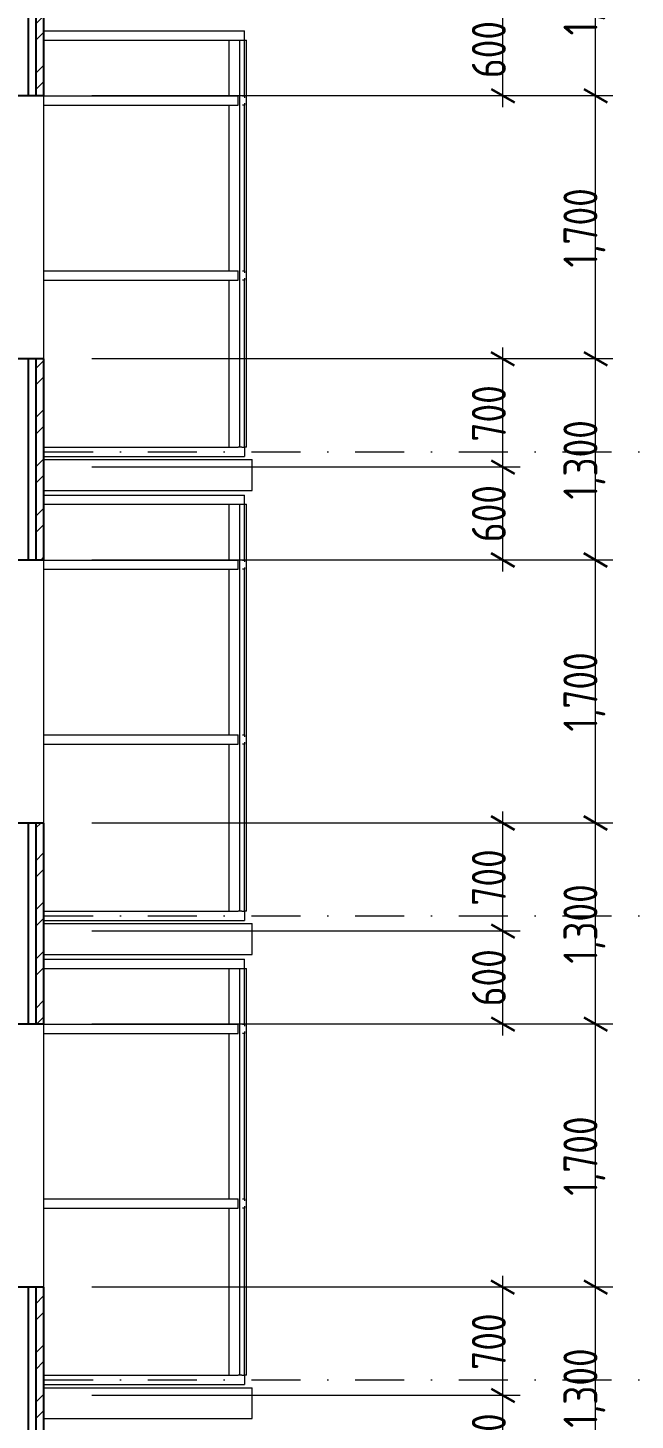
# Model space of a CAD drawing. Header units: millimetres. Extents: x 18162 to 7085488, y 72188 to 247925.
# Drawn here: x 3683577 to 3687505, y 112858 to 121858 of the extents above; entities that cross this region are included whole.
import ezdxf

# ---------------------------------------------------------------- set-up
doc = ezdxf.new("R2010")
doc.units = ezdxf.units.MM
doc.header["$MEASUREMENT"] = 0
doc.linetypes.add('Dot & Dashed', pattern=[670.277762, 317.5, -176.388889, 0, -176.388874])
for name, color, linetype in [('Archicad Windows', 7, 'Continuous'), ('Finish - Wall', 7, 'Continuous'), ('Structural - Bearing', 7, 'Continuous')]:
    doc.layers.add(name, color=color, linetype=linetype)
doc.styles.add('GENERATED_STYLE_3', font='', dxfattribs={"width": 0.8})
doc.styles.get('GENERATED_STYLE_3').set_extended_font_data('ISOCPEUR MON')
doc.dimstyles.new('GENERATED_STYLE__10', dxfattribs={"dimtxt": 220.000005, "dimasz": 114, "dimexe": 0.18, "dimexo": 762.629951, "dimgap": 0, "dimtad": 1, "dimdec": 0, "dimzin": 0, "dimdsep": 46, "dimtxsty": 'GENERATED_STYLE_3', "dimblk": 'ARROWHEAD_2', "dimblk1": 'ARROWHEAD_2', "dimblk2": 'ARROWHEAD_2', "dimcen": 0.09, "dimclrd": 13, "dimclre": 13, "dimclrt": 13, "dimadec": 0, "dimazin": 0, "dimtfac": 1, "dimtdec": 4, "dimtmove": 0, "dimatfit": 3, "dimfxl": 1, "dimtolj": 1, "dimtzin": 0, "dimarcsym": 0})
doc.dimstyles.new('GENERATED_STYLE__7', dxfattribs={"dimtxt": 220.000005, "dimasz": 114, "dimexe": 0.18, "dimexo": 342.629951, "dimgap": 0, "dimtad": 1, "dimdec": 0, "dimzin": 0, "dimdsep": 46, "dimtxsty": 'GENERATED_STYLE_3', "dimblk": 'ARROWHEAD_2', "dimblk1": 'ARROWHEAD_2', "dimblk2": 'ARROWHEAD_2', "dimcen": 0.09, "dimclrd": 13, "dimclre": 13, "dimclrt": 13, "dimadec": 0, "dimazin": 0, "dimtfac": 1, "dimtdec": 4, "dimtmove": 0, "dimatfit": 3, "dimfxl": 1, "dimtolj": 1, "dimtzin": 0, "dimarcsym": 0})
doc.dimstyles.new('GENERATED_STYLE__9', dxfattribs={"dimtxt": 220.000005, "dimasz": 114, "dimexe": 0.18, "dimexo": 312.629951, "dimgap": 0, "dimtad": 1, "dimdec": 0, "dimzin": 0, "dimdsep": 46, "dimtxsty": 'GENERATED_STYLE_3', "dimblk": 'ARROWHEAD_2', "dimblk1": 'ARROWHEAD_2', "dimblk2": 'ARROWHEAD_2', "dimcen": 0.09, "dimclrd": 13, "dimclre": 13, "dimclrt": 13, "dimadec": 0, "dimazin": 0, "dimtfac": 1, "dimtdec": 4, "dimtmove": 0, "dimatfit": 3, "dimfxl": 1, "dimtolj": 1, "dimtzin": 0, "dimarcsym": 0})
pattern_1 = [(45, (3761974.73, 95118), (-159.099, 159.099), []), (45, (3761921.7, 95171.04), (-159.099, 159.099), [])]

# ---------------------------------------------------------------- blocks, each defined once
blk = doc.blocks.new('*D1137', base_point=(3761974.7, 95118))
at = {"color": 12, "linetype": 'Continuous', "lineweight": 35}
for p, q in [((3687173.6, 113761.3), (3687323.6, 113674.7)), ((3687173.6, 112461.3), (3687323.6, 112374.7))]:
    blk.add_line(p, q, dxfattribs=at)
at = {"color": 13, "linetype": 'Continuous', "lineweight": 13}
for p, q in [((3687361.1, 113718), (3683991.7, 113718)), ((3687248.6, 112418), (3687248.6, 113718)), ((3687361.1, 112418), (3683991.7, 112418))]:
    blk.add_line(p, q, dxfattribs=at)
at = {"color": 13, "lineweight": 13, "insert": (3687312.4, 112808.9), "char_height": 220, "attachment_point": 7, "rotation": 90, "style": 'GENERATED_STYLE_3'}
blk.add_mtext('\\A1;{\\pql;\\fISOCPEUR MON|b0|i0|c0|p0;\\W0.800000;1,300}', dxfattribs=at)
blk = doc.blocks.new('ARROWHEAD_2')
at = {"color": 0, "linetype": 'Continuous', "lineweight": 0}
for p, q in [((0, 0), (-1, 0)), ((-0.378, -0.655), (0.378, 0.655))]:
    blk.add_line(p, q, dxfattribs=at)
blk = doc.blocks.new('*D1138', base_point=(3761974.7, 95118))
at = {"color": 13, "linetype": 'Continuous', "lineweight": 13}
for p, q in [((3687361.1, 115418), (3683991.7, 115418)), ((3687248.6, 113718), (3687248.6, 115418)), ((3687361.1, 113718), (3683991.7, 113718))]:
    blk.add_line(p, q, dxfattribs=at)
at = {"color": 12, "linetype": 'Continuous', "lineweight": 35}
for p, q in [((3687173.6, 115461.3), (3687323.6, 115374.7)), ((3687173.6, 113761.3), (3687323.6, 113674.7))]:
    blk.add_line(p, q, dxfattribs=at)
at = {"color": 13, "lineweight": 13, "insert": (3687312.4, 114308.9), "char_height": 220, "attachment_point": 7, "rotation": 90, "style": 'GENERATED_STYLE_3'}
blk.add_mtext('\\A1;{\\pql;\\fISOCPEUR MON|b0|i0|c0|p0;\\W0.800000;1,700}', dxfattribs=at)
blk = doc.blocks.new('*D1139', base_point=(3761974.7, 95118))
at = {"color": 12, "linetype": 'Continuous', "lineweight": 35}
for p, q in [((3687173.6, 116761.3), (3687323.6, 116674.7)), ((3687173.6, 115461.3), (3687323.6, 115374.7))]:
    blk.add_line(p, q, dxfattribs=at)
at = {"color": 13, "linetype": 'Continuous', "lineweight": 13}
for p, q in [((3687361.1, 116718), (3683991.7, 116718)), ((3687248.6, 115418), (3687248.6, 116718)), ((3687361.1, 115418), (3683991.7, 115418))]:
    blk.add_line(p, q, dxfattribs=at)
at = {"color": 13, "lineweight": 13, "insert": (3687312.4, 115808.9), "char_height": 220, "attachment_point": 7, "rotation": 90, "style": 'GENERATED_STYLE_3'}
blk.add_mtext('\\A1;{\\pql;\\fISOCPEUR MON|b0|i0|c0|p0;\\W0.800000;1,300}', dxfattribs=at)
blk = doc.blocks.new('*D1140', base_point=(3761974.7, 95118))
at = {"color": 12, "linetype": 'Continuous', "lineweight": 35}
for p, q in [((3687173.6, 118461.3), (3687323.6, 118374.7)), ((3687173.6, 116761.3), (3687323.6, 116674.7))]:
    blk.add_line(p, q, dxfattribs=at)
at = {"color": 13, "linetype": 'Continuous', "lineweight": 13}
for p, q in [((3687361.1, 118418), (3683991.7, 118418)), ((3687248.6, 116718), (3687248.6, 118418)), ((3687361.1, 116718), (3683991.7, 116718))]:
    blk.add_line(p, q, dxfattribs=at)
at = {"color": 13, "lineweight": 13, "insert": (3687312.4, 117308.9), "char_height": 220, "attachment_point": 7, "rotation": 90, "style": 'GENERATED_STYLE_3'}
blk.add_mtext('\\A1;{\\pql;\\fISOCPEUR MON|b0|i0|c0|p0;\\W0.800000;1,700}', dxfattribs=at)
blk = doc.blocks.new('*D1141', base_point=(3761974.7, 95118))
at = {"color": 13, "linetype": 'Continuous', "lineweight": 13}
for p, q in [((3687361.1, 119718), (3683991.7, 119718)), ((3687248.6, 118418), (3687248.6, 119718)), ((3687361.1, 118418), (3683991.7, 118418))]:
    blk.add_line(p, q, dxfattribs=at)
at = {"color": 12, "linetype": 'Continuous', "lineweight": 35}
for p, q in [((3687173.6, 119761.3), (3687323.6, 119674.7)), ((3687173.6, 118461.3), (3687323.6, 118374.7))]:
    blk.add_line(p, q, dxfattribs=at)
at = {"color": 13, "lineweight": 13, "insert": (3687312.4, 118808.9), "char_height": 220, "attachment_point": 7, "rotation": 90, "style": 'GENERATED_STYLE_3'}
blk.add_mtext('\\A1;{\\pql;\\fISOCPEUR MON|b0|i0|c0|p0;\\W0.800000;1,300}', dxfattribs=at)
blk = doc.blocks.new('*D1142', base_point=(3761974.7, 95118))
at = {"color": 13, "linetype": 'Continuous', "lineweight": 13}
for p, q in [((3687361.1, 121418), (3683991.7, 121418)), ((3687248.6, 119718), (3687248.6, 121418)), ((3687361.1, 119718), (3683991.7, 119718))]:
    blk.add_line(p, q, dxfattribs=at)
at = {"color": 12, "linetype": 'Continuous', "lineweight": 35}
for p, q in [((3687173.6, 121461.3), (3687323.6, 121374.7)), ((3687173.6, 119761.3), (3687323.6, 119674.7))]:
    blk.add_line(p, q, dxfattribs=at)
at = {"color": 13, "lineweight": 13, "insert": (3687312.4, 120308.9), "char_height": 220, "attachment_point": 7, "rotation": 90, "style": 'GENERATED_STYLE_3'}
blk.add_mtext('\\A1;{\\pql;\\fISOCPEUR MON|b0|i0|c0|p0;\\W0.800000;1,700}', dxfattribs=at)
blk = doc.blocks.new('*D1143', base_point=(3761974.7, 95118))
at = {"color": 12, "linetype": 'Continuous', "lineweight": 35}
for p, q in [((3687173.6, 122761.3), (3687323.6, 122674.7)), ((3687173.6, 121461.3), (3687323.6, 121374.7))]:
    blk.add_line(p, q, dxfattribs=at)
at = {"color": 13, "linetype": 'Continuous', "lineweight": 13}
for p, q in [((3687361.1, 122718), (3683991.7, 122718)), ((3687248.6, 121418), (3687248.6, 122718)), ((3687361.1, 121418), (3683991.7, 121418))]:
    blk.add_line(p, q, dxfattribs=at)
at = {"color": 13, "lineweight": 13, "insert": (3687312.4, 121808.9), "char_height": 220, "attachment_point": 7, "rotation": 90, "style": 'GENERATED_STYLE_3'}
blk.add_mtext('\\A1;{\\pql;\\fISOCPEUR MON|b0|i0|c0|p0;\\W0.800000;1,300}', dxfattribs=at)
blk = doc.blocks.new('*D1168', base_point=(3761974.7, 95118))
at = {"color": 12, "linetype": 'Continuous', "lineweight": 35}
for p, q in [((3686573.8, 113061.3), (3686723.8, 112974.7)), ((3686573.8, 112461.3), (3686723.8, 112374.7))]:
    blk.add_line(p, q, dxfattribs=at)
at = {"color": 13, "linetype": 'Continuous', "lineweight": 13}
for p, q in [((3686761.3, 113018), (3683991.7, 113018)), ((3686648.8, 112418), (3686648.8, 113018)), ((3686761.3, 112418), (3683991.7, 112418)), ((3686648.8, 112344.7), (3686648.8, 112418))]:
    blk.add_line(p, q, dxfattribs=at)
at = {"color": 13, "lineweight": 13, "insert": (3686668.7, 112533.6), "char_height": 220, "attachment_point": 7, "rotation": 90, "style": 'GENERATED_STYLE_3'}
blk.add_mtext('\\A1;{\\pql;\\fISOCPEUR MON|b0|i0|c0|p0;\\W0.800000;600}', dxfattribs=at)
blk = doc.blocks.new('*D1169', base_point=(3761974.7, 95118))
at = {"color": 12, "linetype": 'Continuous', "lineweight": 35}
for p, q in [((3686723.8, 113674.7), (3686573.8, 113761.3)), ((3686573.8, 113061.3), (3686723.8, 112974.7))]:
    blk.add_line(p, q, dxfattribs=at)
at = {"color": 13, "linetype": 'Continuous', "lineweight": 13}
for p, q in [((3686648.8, 113718), (3686648.8, 113791.4)), ((3686761.3, 113718), (3683991.7, 113718)), ((3686648.8, 113018), (3686648.8, 113718)), ((3686761.3, 113018), (3683991.7, 113018))]:
    blk.add_line(p, q, dxfattribs=at)
at = {"color": 13, "lineweight": 13, "insert": (3686668.7, 113183.6), "char_height": 220, "attachment_point": 7, "rotation": 90, "style": 'GENERATED_STYLE_3'}
blk.add_mtext('\\A1;{\\pql;\\fISOCPEUR MON|b0|i0|c0|p0;\\W0.800000;700}', dxfattribs=at)
blk = doc.blocks.new('*D1170', base_point=(3761974.7, 95118))
at = {"color": 13, "linetype": 'Continuous', "lineweight": 13}
for p, q in [((3686761.3, 116018), (3683991.7, 116018)), ((3686648.8, 115418), (3686648.8, 116018)), ((3686761.3, 115418), (3683991.7, 115418)), ((3686648.8, 115344.7), (3686648.8, 115418))]:
    blk.add_line(p, q, dxfattribs=at)
at = {"color": 12, "linetype": 'Continuous', "lineweight": 35}
for p, q in [((3686573.8, 116061.3), (3686723.8, 115974.7)), ((3686573.8, 115461.3), (3686723.8, 115374.7))]:
    blk.add_line(p, q, dxfattribs=at)
at = {"color": 13, "lineweight": 13, "insert": (3686668.7, 115533.6), "char_height": 220, "attachment_point": 7, "rotation": 90, "style": 'GENERATED_STYLE_3'}
blk.add_mtext('\\A1;{\\pql;\\fISOCPEUR MON|b0|i0|c0|p0;\\W0.800000;600}', dxfattribs=at)
blk = doc.blocks.new('*D1171', base_point=(3761974.7, 95118))
at = {"color": 12, "linetype": 'Continuous', "lineweight": 35}
for p, q in [((3686723.8, 116674.7), (3686573.8, 116761.3)), ((3686573.8, 116061.3), (3686723.8, 115974.7))]:
    blk.add_line(p, q, dxfattribs=at)
at = {"color": 13, "linetype": 'Continuous', "lineweight": 13}
for p, q in [((3686648.8, 116718), (3686648.8, 116791.4)), ((3686761.3, 116718), (3683991.7, 116718)), ((3686648.8, 116018), (3686648.8, 116718)), ((3686761.3, 116018), (3683991.7, 116018))]:
    blk.add_line(p, q, dxfattribs=at)
at = {"color": 13, "lineweight": 13, "insert": (3686668.7, 116183.6), "char_height": 220, "attachment_point": 7, "rotation": 90, "style": 'GENERATED_STYLE_3'}
blk.add_mtext('\\A1;{\\pql;\\fISOCPEUR MON|b0|i0|c0|p0;\\W0.800000;700}', dxfattribs=at)
blk = doc.blocks.new('*D1172', base_point=(3761974.7, 95118))
at = {"color": 13, "linetype": 'Continuous', "lineweight": 13}
for p, q in [((3686761.3, 119018), (3683991.7, 119018)), ((3686648.8, 118418), (3686648.8, 119018)), ((3686761.3, 118418), (3683991.7, 118418)), ((3686648.8, 118344.7), (3686648.8, 118418))]:
    blk.add_line(p, q, dxfattribs=at)
at = {"color": 12, "linetype": 'Continuous', "lineweight": 35}
for p, q in [((3686573.8, 119061.3), (3686723.8, 118974.7)), ((3686573.8, 118461.3), (3686723.8, 118374.7))]:
    blk.add_line(p, q, dxfattribs=at)
at = {"color": 13, "lineweight": 13, "insert": (3686668.7, 118533.6), "char_height": 220, "attachment_point": 7, "rotation": 90, "style": 'GENERATED_STYLE_3'}
blk.add_mtext('\\A1;{\\pql;\\fISOCPEUR MON|b0|i0|c0|p0;\\W0.800000;600}', dxfattribs=at)
blk = doc.blocks.new('*D1173', base_point=(3761974.7, 95118))
at = {"color": 13, "linetype": 'Continuous', "lineweight": 13}
for p, q in [((3686648.8, 119718), (3686648.8, 119791.4)), ((3686761.3, 119718), (3683991.7, 119718)), ((3686648.8, 119018), (3686648.8, 119718)), ((3686761.3, 119018), (3683991.7, 119018))]:
    blk.add_line(p, q, dxfattribs=at)
at = {"color": 12, "linetype": 'Continuous', "lineweight": 35}
for p, q in [((3686723.8, 119674.7), (3686573.8, 119761.3)), ((3686573.8, 119061.3), (3686723.8, 118974.7))]:
    blk.add_line(p, q, dxfattribs=at)
at = {"color": 13, "lineweight": 13, "insert": (3686668.7, 119183.6), "char_height": 220, "attachment_point": 7, "rotation": 90, "style": 'GENERATED_STYLE_3'}
blk.add_mtext('\\A1;{\\pql;\\fISOCPEUR MON|b0|i0|c0|p0;\\W0.800000;700}', dxfattribs=at)
blk = doc.blocks.new('*D1174', base_point=(3761974.7, 95118))
at = {"color": 12, "linetype": 'Continuous', "lineweight": 35}
for p, q in [((3686573.8, 122061.3), (3686723.8, 121974.7)), ((3686573.8, 121461.3), (3686723.8, 121374.7))]:
    blk.add_line(p, q, dxfattribs=at)
at = {"color": 13, "linetype": 'Continuous', "lineweight": 13}
for p, q in [((3686761.3, 122018), (3683991.7, 122018)), ((3686648.8, 121418), (3686648.8, 122018)), ((3686761.3, 121418), (3683991.7, 121418)), ((3686648.8, 121344.7), (3686648.8, 121418))]:
    blk.add_line(p, q, dxfattribs=at)
at = {"color": 13, "lineweight": 13, "insert": (3686668.7, 121533.6), "char_height": 220, "attachment_point": 7, "rotation": 90, "style": 'GENERATED_STYLE_3'}
blk.add_mtext('\\A1;{\\pql;\\fISOCPEUR MON|b0|i0|c0|p0;\\W0.800000;600}', dxfattribs=at)
blk = doc.blocks.new('*D1249', base_point=(3761974.7, 95118))
at = {"color": 13, "linetype": 'Continuous', "lineweight": 13}
for p, q in [((3687848.3, 145568), (3687848.3, 145641.4)), ((3687960.8, 145568), (3684021.7, 145568)), ((3687848.3, 90368), (3687848.3, 145568)), ((3687960.8, 90368), (3683991.7, 90368)), ((3687848.3, 90294.7), (3687848.3, 90368))]:
    blk.add_line(p, q, dxfattribs=at)
at = {"color": 12, "linetype": 'Continuous', "lineweight": 35}
for p, q in [((3687923.3, 145524.7), (3687773.3, 145611.3)), ((3687773.3, 90411.3), (3687923.3, 90324.7))]:
    blk.add_line(p, q, dxfattribs=at)
at = {"color": 13, "lineweight": 13, "insert": (3687912.1, 117629.9), "char_height": 220, "attachment_point": 7, "rotation": 90, "style": 'GENERATED_STYLE_3'}
blk.add_mtext('\\A1;{\\pql;\\fISOCPEUR MON|b0|i0|c0|p0;\\W0.800000;55,200}', dxfattribs=at)

msp = doc.modelspace()

# ---------------------------------------------------------------- hatches: boundary and pattern name
at = {"layer": 'Structural - Bearing', "linetype": 'Continuous', "lineweight": 9}
h = msp.add_hatch(dxfattribs=at)
h.set_pattern_fill('Steel_0003', style=0, pattern_type=2)
h.set_pattern_definition(pattern_1)
h.paths.add_polyline_path([(3683629.1, 122018), (3683629.1, 121418), (3683679.1, 121418), (3683679.1, 122018)])
h = msp.add_hatch(dxfattribs=at)
h.set_pattern_fill('Steel_0003', style=0, pattern_type=2)
h.set_pattern_definition(pattern_1)
h.paths.add_polyline_path([(3683629.1, 119018), (3683679.1, 119018), (3683679.1, 119718), (3683629.1, 119718)])
h = msp.add_hatch(dxfattribs=at)
h.set_pattern_fill('Steel_0003', style=0, pattern_type=2)
h.set_pattern_definition(pattern_1)
h.paths.add_polyline_path([(3683629.1, 119018), (3683629.1, 118418), (3683679.1, 118418), (3683679.1, 119018)])
h = msp.add_hatch(dxfattribs=at)
h.set_pattern_fill('Steel_0003', style=0, pattern_type=2)
h.set_pattern_definition(pattern_1)
h.paths.add_polyline_path([(3683629.1, 116018), (3683679.1, 116018), (3683679.1, 116718), (3683629.1, 116718)])
h = msp.add_hatch(dxfattribs=at)
h.set_pattern_fill('Steel_0003', style=0, pattern_type=2)
h.set_pattern_definition(pattern_1)
h.paths.add_polyline_path([(3683629.1, 116018), (3683629.1, 115418), (3683679.1, 115418), (3683679.1, 116018)])
h = msp.add_hatch(dxfattribs=at)
h.set_pattern_fill('Steel_0003', style=0, pattern_type=2)
h.set_pattern_definition(pattern_1)
h.paths.add_polyline_path([(3683629.1, 113018), (3683679.1, 113018), (3683679.1, 113718), (3683629.1, 113718)])
h = msp.add_hatch(dxfattribs=at)
h.set_pattern_fill('Steel_0003', style=0, pattern_type=2)
h.set_pattern_definition(pattern_1)
h.paths.add_polyline_path([(3683629.1, 113018), (3683629.1, 112418), (3683679.1, 112418), (3683679.1, 113018)])

# ---------------------------------------------------------------- linework, layer by layer
at = {"color": 8, "linetype": 'Dot & Dashed', "lineweight": 13}
for p, q in [((3658879.3, 119118), (3689916.5, 119118)), ((3658879.3, 116118), (3689916.5, 116118)), ((3658879.3, 113118), (3689916.5, 113118))]:
    msp.add_line(p, q, dxfattribs=at)
at = {"layer": 'Archicad Windows', "color": 7, "linetype": 'Continuous', "lineweight": 9}
for p, q in [((3683679.1, 121418), (3683679.1, 119718)), ((3683679.1, 118418), (3683679.1, 116718)), ((3683679.1, 115418), (3683679.1, 113718))]:
    msp.add_line(p, q, dxfattribs=at)
at = {"layer": 'Finish - Wall', "color": 7, "linetype": 'Continuous', "lineweight": 9}
for p, q in [((3683679.1, 121838), (3684979.1, 121838)), ((3683679.1, 121778), (3684936.6, 121778)), ((3684879.1, 121418), (3684879.1, 121778)), ((3684936.6, 121778), (3684949.1, 121778)), ((3684949.1, 121778), (3684961.5, 121778)), ((3684949.1, 121388), (3684949.1, 121778)), ((3684961.5, 121778), (3684979.1, 121778)), ((3684979.1, 121778), (3684979.1, 121838)), ((3684979.1, 121778), (3684991.5, 121778)), ((3684979.1, 121418), (3684979.1, 121778)), ((3684991.5, 121388), (3684991.5, 121778)), ((3683679.1, 121418), (3684936.6, 121418)), ((3684936.6, 121358), (3684936.6, 121418)), ((3684966.5, 121418), (3684979.1, 121418)), ((3684979.1, 121418), (3684979.1, 121405.4)), ((3683679.1, 121358), (3684936.6, 121358)), ((3684879.1, 120288), (3684879.1, 121358)), ((3684949.1, 120258), (3684949.1, 121388)), ((3684979.1, 121358), (3684966.5, 121358)), ((3684979.1, 121370.6), (3684979.1, 121358)), ((3684979.1, 120288), (3684979.1, 121358)), ((3684991.5, 120258), (3684991.5, 121388)), ((3683679.1, 120288), (3684936.6, 120288)), ((3684936.6, 120228), (3684936.6, 120288)), ((3684949.1, 119148), (3684949.1, 120258)), ((3684966.5, 120288), (3684979.1, 120288)), ((3684979.1, 120288), (3684979.1, 120275.4)), ((3684979.1, 120240.6), (3684979.1, 120228)), ((3684991.5, 119148), (3684991.5, 120258)), ((3683679.1, 120228), (3684936.6, 120228)), ((3684879.1, 119148), (3684879.1, 120228)), ((3684979.1, 120228), (3684966.5, 120228)), ((3684979.1, 119148), (3684979.1, 120228)), ((3683679.1, 119148), (3684936.6, 119148)), ((3683679.1, 119088), (3684979.1, 119088)), ((3684949.1, 119148), (3684936.6, 119148)), ((3684961.5, 119148), (3684949.1, 119148)), ((3684961.5, 119148), (3684979.1, 119148)), ((3684979.1, 119148), (3684979.1, 119088)), ((3684991.5, 119148), (3684979.1, 119148)), ((3683679.1, 118838), (3684979.1, 118838)), ((3684979.1, 118778), (3684979.1, 118838)), ((3683679.1, 118778), (3684936.6, 118778)), ((3684879.1, 118418), (3684879.1, 118778)), ((3684936.6, 118778), (3684949.1, 118778)), ((3684949.1, 118778), (3684961.5, 118778)), ((3684949.1, 118388), (3684949.1, 118778)), ((3684961.5, 118778), (3684979.1, 118778)), ((3684979.1, 118778), (3684991.5, 118778)), ((3684979.1, 118418), (3684979.1, 118778)), ((3684991.5, 118388), (3684991.5, 118778)), ((3683679.1, 118418), (3684936.6, 118418)), ((3683679.1, 118358), (3684936.6, 118358)), ((3684879.1, 117288), (3684879.1, 118358)), ((3684936.6, 118358), (3684936.6, 118418)), ((3684949.1, 117258), (3684949.1, 118388)), ((3684966.5, 118418), (3684979.1, 118418)), ((3684979.1, 118358), (3684966.5, 118358)), ((3684979.1, 118418), (3684979.1, 118405.4)), ((3684979.1, 118370.6), (3684979.1, 118358)), ((3684979.1, 117288), (3684979.1, 118358)), ((3684991.5, 117258), (3684991.5, 118388)), ((3683679.1, 117288), (3684936.6, 117288)), ((3684936.6, 117228), (3684936.6, 117288)), ((3684966.5, 117288), (3684979.1, 117288)), ((3684979.1, 117288), (3684979.1, 117275.4)), ((3683679.1, 117228), (3684936.6, 117228)), ((3684879.1, 116148), (3684879.1, 117228)), ((3684949.1, 116148), (3684949.1, 117258)), ((3684979.1, 117228), (3684966.5, 117228)), ((3684979.1, 117240.6), (3684979.1, 117228)), ((3684979.1, 116148), (3684979.1, 117228)), ((3684991.5, 116148), (3684991.5, 117258)), ((3683679.1, 116148), (3684936.6, 116148)), ((3684949.1, 116148), (3684936.6, 116148)), ((3684961.5, 116148), (3684949.1, 116148)), ((3684961.5, 116148), (3684979.1, 116148)), ((3684979.1, 116148), (3684979.1, 116088)), ((3684991.5, 116148), (3684979.1, 116148)), ((3683679.1, 116088), (3684979.1, 116088)), ((3683679.1, 115838), (3684979.1, 115838)), ((3684979.1, 115778), (3684979.1, 115838)), ((3683679.1, 115778), (3684936.6, 115778)), ((3684879.1, 115418), (3684879.1, 115778)), ((3684936.6, 115778), (3684949.1, 115778)), ((3684949.1, 115778), (3684961.5, 115778)), ((3684949.1, 115388), (3684949.1, 115778)), ((3684961.5, 115778), (3684979.1, 115778)), ((3684979.1, 115778), (3684991.5, 115778)), ((3684979.1, 115418), (3684979.1, 115778)), ((3684991.5, 115388), (3684991.5, 115778)), ((3683679.1, 115418), (3684936.6, 115418)), ((3684936.6, 115358), (3684936.6, 115418)), ((3684949.1, 114258), (3684949.1, 115388)), ((3684966.5, 115418), (3684979.1, 115418)), ((3684979.1, 115418), (3684979.1, 115405.4)), ((3684991.5, 114258), (3684991.5, 115388)), ((3683679.1, 115358), (3684936.6, 115358)), ((3684879.1, 114288), (3684879.1, 115358)), ((3684979.1, 115358), (3684966.5, 115358)), ((3684979.1, 115370.6), (3684979.1, 115358)), ((3684979.1, 114288), (3684979.1, 115358)), ((3683679.1, 114288), (3684936.6, 114288)), ((3683679.1, 114228), (3684936.6, 114228)), ((3684879.1, 113148), (3684879.1, 114228)), ((3684936.6, 114228), (3684936.6, 114288)), ((3684949.1, 113148), (3684949.1, 114258)), ((3684966.5, 114288), (3684979.1, 114288)), ((3684979.1, 114228), (3684966.5, 114228)), ((3684979.1, 114288), (3684979.1, 114275.4)), ((3684979.1, 114240.6), (3684979.1, 114228)), ((3684979.1, 113148), (3684979.1, 114228)), ((3684991.5, 113148), (3684991.5, 114258)), ((3683679.1, 113148), (3684936.6, 113148)), ((3684949.1, 113148), (3684936.6, 113148)), ((3684961.5, 113148), (3684949.1, 113148)), ((3684961.5, 113148), (3684979.1, 113148)), ((3684979.1, 113148), (3684979.1, 113088)), ((3684991.5, 113148), (3684979.1, 113148)), ((3683679.1, 113088), (3684979.1, 113088))]:
    msp.add_line(p, q, dxfattribs=at)
at = {"layer": 'Structural - Bearing', "color": 7, "linetype": 'Continuous', "lineweight": 25}
for p, q in [((3683579.1, 122018), (3683579.1, 121418)), ((3683629.1, 122018), (3683629.1, 121418)), ((3683679.1, 122018), (3683679.1, 121418)), ((3683579.1, 119718), (3683579.1, 119018)), ((3683629.1, 119718), (3683629.1, 119018)), ((3683679.1, 119718), (3683679.1, 119018)), ((3683579.1, 119018), (3683579.1, 118418)), ((3683629.1, 119018), (3683629.1, 118418)), ((3683679.1, 119018), (3683679.1, 118418)), ((3683579.1, 116718), (3683579.1, 116018)), ((3683629.1, 116718), (3683629.1, 116018)), ((3683679.1, 116718), (3683679.1, 116018)), ((3683579.1, 116018), (3683579.1, 115418)), ((3683629.1, 116018), (3683629.1, 115418)), ((3683679.1, 116018), (3683679.1, 115418)), ((3683579.1, 113718), (3683579.1, 113018)), ((3683629.1, 113718), (3683629.1, 113018)), ((3683679.1, 113718), (3683679.1, 113018)), ((3683579.1, 113018), (3683579.1, 112418)), ((3683629.1, 113018), (3683629.1, 112418)), ((3683679.1, 113018), (3683679.1, 112418))]:
    msp.add_line(p, q, dxfattribs=at)
at = {"layer": 'Structural - Bearing', "color": 7, "linetype": 'Continuous', "lineweight": 9}
for p, q in [((3683679.1, 119068), (3685029.1, 119068)), ((3685029.1, 118868), (3685029.1, 119068)), ((3683679.1, 118868), (3685029.1, 118868)), ((3683679.1, 116068), (3685029.1, 116068)), ((3685029.1, 115868), (3685029.1, 116068)), ((3683679.1, 115868), (3685029.1, 115868)), ((3683679.1, 113068), (3685029.1, 113068)), ((3685029.1, 112868), (3685029.1, 113068)), ((3683679.1, 112868), (3685029.1, 112868))]:
    msp.add_line(p, q, dxfattribs=at)
at = {"layer": 'Structural - Bearing', "color": 7, "linetype": 'Continuous', "lineweight": 25, "flags": 128}
for points in [[(3683679.1, 121418), (3683629.1, 121418), (3683579.1, 121418), (3683479.1, 121418), (3683429.1, 121418)], [(3683679.1, 119718), (3683629.1, 119718), (3683579.1, 119718), (3683479.1, 119718), (3683429.1, 119718)], [(3683679.1, 118418), (3683629.1, 118418), (3683579.1, 118418), (3683479.1, 118418), (3683429.1, 118418), (3683229.1, 118418)], [(3683679.1, 116718), (3683629.1, 116718), (3683579.1, 116718), (3683479.1, 116718), (3683429.1, 116718), (3683229.1, 116718)], [(3683679.1, 115418), (3683629.1, 115418), (3683579.1, 115418), (3683479.1, 115418), (3683429.1, 115418)], [(3683679.1, 113718), (3683629.1, 113718), (3683579.1, 113718), (3683479.1, 113718), (3683429.1, 113718)]]:
    msp.add_lwpolyline(points, dxfattribs=at)

# ---------------------------------------------------------------- dimensions: what is measured, and where the dimension line sits
at = {"color": 13, "linetype": 'Continuous', "lineweight": 13}
for base, p1, p2, dimstyle, picture, middle in [((3687848.3, 145568), (3683649.1, 90368), (3683679.1, 145568), 'GENERATED_STYLE__7', '*D1249', (3687694.3, 118082.1)), ((3687248.6, 122718), (3683679.1, 121418), (3683679.1, 122718), 'GENERATED_STYLE__9', '*D1143', (3687094.6, 122177.5)), ((3686648.8, 122018), (3683679.1, 121418), (3683229.1, 122018), 'GENERATED_STYLE__10', '*D1174', (3686494.8, 121784.7)), ((3687248.6, 121418), (3683679.1, 119718), (3683679.1, 121418), 'GENERATED_STYLE__9', '*D1142', (3687094.6, 120677.5)), ((3686648.8, 119718), (3683229.1, 119018), (3683679.1, 119718), 'GENERATED_STYLE__9', '*D1173', (3686494.8, 119434.7)), ((3687248.6, 119718), (3683679.1, 118418), (3683679.1, 119718), 'GENERATED_STYLE__9', '*D1141', (3687094.6, 119177.5)), ((3686648.8, 119018), (3683679.1, 118418), (3683229.1, 119018), 'GENERATED_STYLE__10', '*D1172', (3686494.8, 118784.7)), ((3687248.6, 118418), (3683679.1, 116718), (3683679.1, 118418), 'GENERATED_STYLE__9', '*D1140', (3687094.6, 117677.5)), ((3686648.8, 116718), (3683229.1, 116018), (3683679.1, 116718), 'GENERATED_STYLE__9', '*D1171', (3686494.8, 116434.7)), ((3687248.6, 116718), (3683679.1, 115418), (3683679.1, 116718), 'GENERATED_STYLE__9', '*D1139', (3687094.6, 116177.5)), ((3686648.8, 116018), (3683679.1, 115418), (3683229.1, 116018), 'GENERATED_STYLE__10', '*D1170', (3686494.8, 115784.7)), ((3687248.6, 115418), (3683679.1, 113718), (3683679.1, 115418), 'GENERATED_STYLE__9', '*D1138', (3687094.6, 114677.5)), ((3686648.8, 113718), (3683229.1, 113018), (3683679.1, 113718), 'GENERATED_STYLE__9', '*D1169', (3686494.8, 113434.7)), ((3687248.6, 113718), (3683679.1, 112418), (3683679.1, 113718), 'GENERATED_STYLE__9', '*D1137', (3687094.6, 113177.5)), ((3686648.8, 113018), (3683679.1, 112418), (3683229.1, 113018), 'GENERATED_STYLE__10', '*D1168', (3686494.8, 112784.7))]:
    dim = msp.add_linear_dim(base=base, p1=p1, p2=p2, angle=90, dimstyle=dimstyle, dxfattribs=at)
    dim.commit()
    dim.dimension.update_dxf_attribs({"geometry": picture, "text_midpoint": middle, "dimtype": 160, "text_rotation": 90})

doc.saveas('drawing.dxf')
